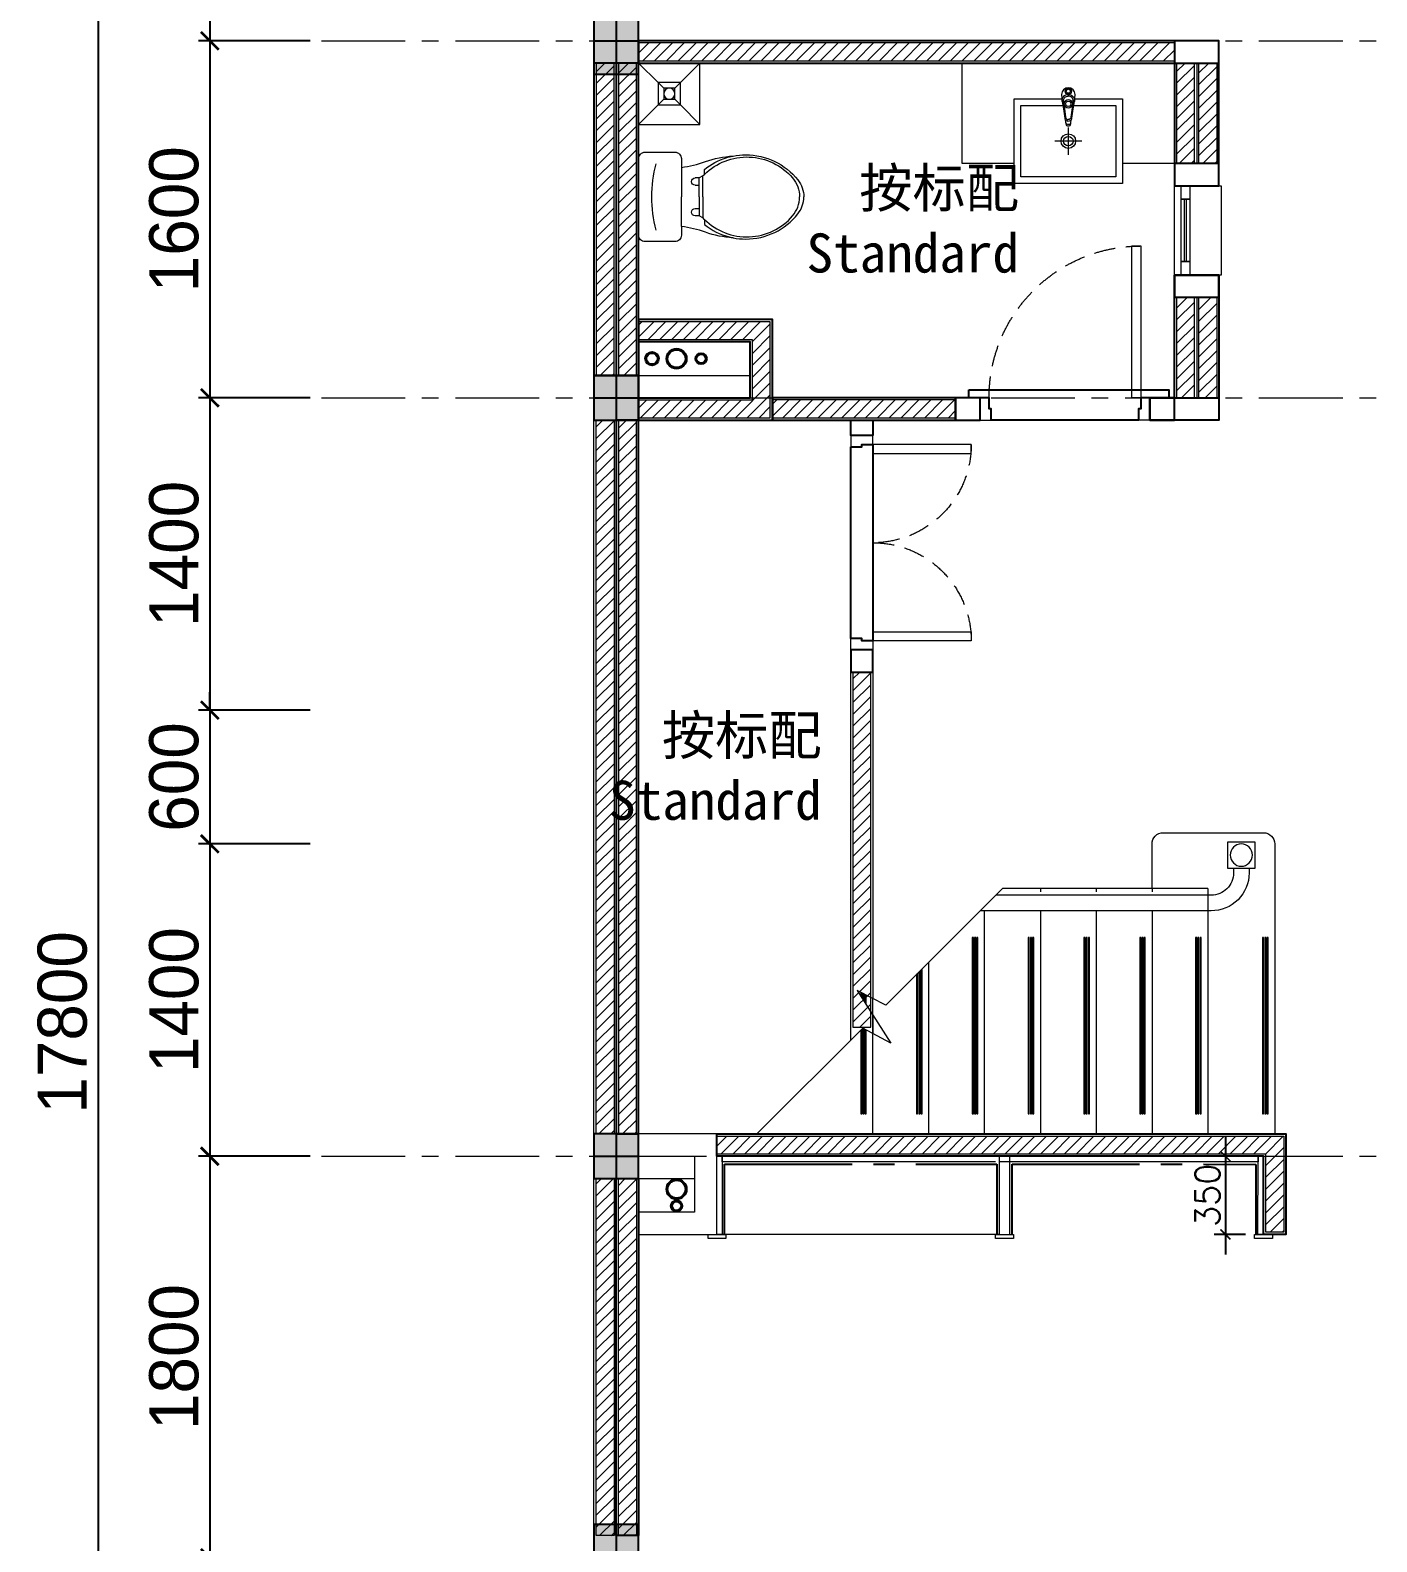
# Model space of a CAD drawing. Header units: inches. Extents: x -315689 to -186947, y -1261464 to -1173043.
# Drawn here: x -261177 to -255145, y -1188916 to -1182141 of the extents above; entities that cross this region are included whole.
import ezdxf

# ---------------------------------------------------------------- set-up
doc = ezdxf.new("R2010")
doc.units = ezdxf.units.IN
doc.header["$LTSCALE"] = 30
doc.header["$MEASUREMENT"] = 0
for name, pattern in [('CENTER-1', [10, 6.25, -1.25, 1.25, -1.25]), ('CENTER2', [28.575, 19.05, -3.175, 3.175, -3.175]), ('HIDDEN', [9.525, 6.35, -3.175])]:
    doc.linetypes.add(name, pattern=pattern)
doc.layers.get('Defpoints').update_dxf_attribs({"color": 140, "lineweight": 0})
for name, color, linetype, lineweight in [('200mm Colum', 1, 'Continuous', 0), ('200mm Wall', 7, 'Continuous', 20), ('A-WALL', 7, 'Continuous', 0), ('A-WALL-4-20', 252, 'Continuous', 0), ('B-WINDOW 2', 142, 'Continuous', 0), ('D-FURNITURES-COUNTER-CABINET', 40, 'Continuous', 0), ('DIM', 5, 'Continuous', 15), ('E- FIXTURES-TOILET', 251, 'Continuous', 0), ('E-FIXTURES-KITCHEN', 251, 'Continuous', 0), ('floor', 1, 'Continuous', 18), ('Grid-Line', 1, 'CENTER-1', 5), ('H-HANDRAIL-RAILING', 33, 'Continuous', 0), ('STAIR', 7, 'Continuous', 0), ('TEXT2', 7, 'Continuous', 25)]:
    doc.layers.add(name, color=color, linetype=linetype, lineweight=lineweight)
for name, color, linetype in [('A-dims', 7, 'Continuous'), ('AR-MDF-SKIRT-PROFILE', 35, 'Continuous'), ('WALL', 3, 'Continuous')]:
    doc.layers.add(name, color=color, linetype=linetype)
doc.styles.add('Annotative', font='arial.ttf')
doc.styles.add('cordia.shx', font='cordia.shx')
doc.styles.add('SPEC_K', font='romans.shx')
doc.dimstyles.new('ISO 100', dxfattribs={"dimscale": 100, "dimtxt": 2.2, "dimasz": 0.8, "dimexe": 0.5, "dimexo": 0.5, "dimgap": 0.5, "dimtad": 1, "dimdec": 0, "dimzin": 0, "dimdsep": 46, "dimtxsty": 'cordia.shx', "dimblk": 'ARCHTICK', "dimcen": 0.09, "dimclrd": 6, "dimclre": 6, "dimclrt": 256, "dimadec": 0, "dimazin": 0, "dimtfac": 1, "dimtdec": 0, "dimtix": 1, "dimtmove": 2, "dimatfit": 3, "dimfxl": 1, "dimtolj": 1, "dimtzin": 0, "dimarcsym": 0})
doc.dimstyles.new('NN50', dxfattribs={"dimscale": 0.5, "dimtxt": 220, "dimasz": 90, "dimexe": 100, "dimexo": 90, "dimgap": 50, "dimtad": 3, "dimtoh": 1, "dimdec": 0, "dimzin": 0, "dimdsep": 46, "dimtxsty": 'SPEC_K', "dimblk": 'ARCHTICK', "dimcen": 90, "dimdle": 180, "dimclrd": 4, "dimclre": 4, "dimadec": 0, "dimazin": 0, "dimtfac": 0.666667, "dimtdec": 0, "dimtix": 1, "dimtmove": 2, "dimatfit": 3, "dimfxl": 180, "dimfxlon": 1, "dimtolj": 1, "dimtzin": 0, "dimarcsym": 0})
pattern_1 = [(45, (-312528.227, -764272.604), (-26.5165043, 26.5165043), [])]

# ---------------------------------------------------------------- blocks, each defined once
blk = doc.blocks.new('_ArchTick')
at = {"color": 0, "linetype": 'ByBlock', "const_width": 0.15}
blk.add_lwpolyline([(-0.5, -0.5), (0.5, 0.5)], dxfattribs=at)
blk = doc.blocks.new('*D59')
at = {"layer": 'A-dims', "color": 6, "lineweight": -2, "transparency": 16777216}
for p, q in [((-259922.8, -1178287.9), (-260422.8, -1178287.9)), ((-260372.8, -1178287.9), (-260372.8, -1182187.9)), ((-259922.8, -1182187.9), (-260422.8, -1182187.9))]:
    blk.add_line(p, q, dxfattribs=at)
at = {"layer": 'Defpoints', "color": 0, "transparency": 16777216}
for p in [(-259872.8, -1178287.9), (-260372.8, -1182187.9), (-259872.8, -1182187.9)]:
    blk.add_point(p, dxfattribs=at)
at = {"layer": 'A-dims', "color": 6, "lineweight": -2, "transparency": 16777216, "xscale": 80, "yscale": 80, "zscale": 80}
for p, rotation in [((-260372.8, -1178287.9), 90), ((-260372.8, -1182187.9), 270)]:
    blk.add_blockref('_ArchTick', p, dxfattribs=dict(at, rotation=rotation))
at = {"layer": 'A-dims', "transparency": 16777216, "insert": (-260532.8, -1180237.9), "char_height": 220, "attachment_point": 5, "rotation": 90, "style": 'cordia.shx'}
blk.add_mtext('\\A1;3900', dxfattribs=at)
blk = doc.blocks.new('*D60')
at = {"layer": 'A-dims', "color": 6, "lineweight": -2, "transparency": 16777216}
for p, q in [((-259922.8, -1182187.9), (-260422.8, -1182187.9)), ((-260372.8, -1182187.9), (-260372.8, -1183787.9)), ((-259922.8, -1183787.9), (-260422.8, -1183787.9))]:
    blk.add_line(p, q, dxfattribs=at)
at = {"layer": 'Defpoints', "color": 0, "transparency": 16777216}
for p in [(-259872.8, -1182187.9), (-260372.8, -1183787.9), (-259872.8, -1183787.9)]:
    blk.add_point(p, dxfattribs=at)
at = {"layer": 'A-dims', "color": 6, "lineweight": -2, "transparency": 16777216, "xscale": 80, "yscale": 80, "zscale": 80}
for p, rotation in [((-260372.8, -1182187.9), 90), ((-260372.8, -1183787.9), 270)]:
    blk.add_blockref('_ArchTick', p, dxfattribs=dict(at, rotation=rotation))
at = {"layer": 'A-dims', "transparency": 16777216, "insert": (-260532.8, -1182987.9), "char_height": 220, "attachment_point": 5, "rotation": 90, "style": 'cordia.shx'}
blk.add_mtext('\\A1;1600', dxfattribs=at)
blk = doc.blocks.new('*D63')
at = {"layer": 'A-dims', "color": 6, "lineweight": -2, "transparency": 16777216}
for p, q in [((-259922.8, -1187187.9), (-260422.8, -1187187.9)), ((-260372.8, -1187187.9), (-260372.8, -1188987.9)), ((-259922.8, -1188987.9), (-260422.8, -1188987.9))]:
    blk.add_line(p, q, dxfattribs=at)
at = {"layer": 'Defpoints', "color": 0, "transparency": 16777216}
for p in [(-259872.8, -1187187.9), (-260372.8, -1188987.9), (-259872.8, -1188987.9)]:
    blk.add_point(p, dxfattribs=at)
at = {"layer": 'A-dims', "color": 6, "lineweight": -2, "transparency": 16777216, "xscale": 80, "yscale": 80, "zscale": 80}
for p, rotation in [((-260372.8, -1187187.9), 90), ((-260372.8, -1188987.9), 270)]:
    blk.add_blockref('_ArchTick', p, dxfattribs=dict(at, rotation=rotation))
at = {"layer": 'A-dims', "transparency": 16777216, "insert": (-260532.8, -1188087.9), "char_height": 220, "attachment_point": 5, "rotation": 90, "style": 'cordia.shx'}
blk.add_mtext('\\A1;1800', dxfattribs=at)
blk = doc.blocks.new('*D64')
at = {"layer": 'A-dims', "color": 6, "lineweight": -2, "transparency": 16777216}
for p, q in [((-259922.8, -1177687.9), (-260922.8, -1177687.9)), ((-260872.8, -1177687.9), (-260872.8, -1195487.9)), ((-259922.8, -1195487.9), (-260922.8, -1195487.9))]:
    blk.add_line(p, q, dxfattribs=at)
at = {"layer": 'Defpoints', "color": 0, "transparency": 16777216}
for p in [(-259872.8, -1177687.9), (-260872.8, -1195487.9), (-259872.8, -1195487.9)]:
    blk.add_point(p, dxfattribs=at)
at = {"layer": 'A-dims', "color": 6, "lineweight": -2, "transparency": 16777216, "xscale": 80, "yscale": 80, "zscale": 80}
for p, rotation in [((-260872.8, -1177687.9), 90), ((-260872.8, -1195487.9), 270)]:
    blk.add_blockref('_ArchTick', p, dxfattribs=dict(at, rotation=rotation))
at = {"layer": 'A-dims', "transparency": 16777216, "insert": (-261032.8, -1186587.9), "char_height": 220, "attachment_point": 5, "rotation": 90, "style": 'cordia.shx'}
blk.add_mtext('\\A1;17800', dxfattribs=at)
blk = doc.blocks.new('*D65')
at = {"layer": 'A-dims', "color": 6, "lineweight": -2, "transparency": 16777216}
for p, q in [((-260372.8, -1185187.9), (-260372.8, -1185107.9)), ((-259922.8, -1185187.9), (-260422.8, -1185187.9)), ((-260372.8, -1185187.9), (-260372.8, -1185787.9)), ((-259922.8, -1185787.9), (-260422.8, -1185787.9)), ((-260372.8, -1185787.9), (-260372.8, -1185867.9))]:
    blk.add_line(p, q, dxfattribs=at)
at = {"layer": 'Defpoints', "color": 0, "transparency": 16777216}
for p in [(-259872.8, -1185187.9), (-260372.8, -1185787.9), (-259872.8, -1185787.9)]:
    blk.add_point(p, dxfattribs=at)
at = {"layer": 'A-dims', "color": 6, "lineweight": -2, "transparency": 16777216, "xscale": 80, "yscale": 80, "zscale": 80}
for p, rotation in [((-260372.8, -1185187.9), 270), ((-260372.8, -1185787.9), 90)]:
    blk.add_blockref('_ArchTick', p, dxfattribs=dict(at, rotation=rotation))
at = {"layer": 'A-dims', "transparency": 16777216, "insert": (-260532.8, -1185487.9), "char_height": 220, "attachment_point": 5, "rotation": 90, "style": 'cordia.shx'}
blk.add_mtext('\\A1;600', dxfattribs=at)
blk = doc.blocks.new('*D66')
at = {"layer": 'A-dims', "color": 6, "lineweight": -2, "transparency": 16777216}
for p, q in [((-259922.8, -1185787.9), (-260422.8, -1185787.9)), ((-260372.8, -1185787.9), (-260372.8, -1187187.9)), ((-259922.8, -1187187.9), (-260422.8, -1187187.9))]:
    blk.add_line(p, q, dxfattribs=at)
at = {"layer": 'Defpoints', "color": 0, "transparency": 16777216}
for p in [(-259872.8, -1185787.9), (-260372.8, -1187187.9), (-259872.8, -1187187.9)]:
    blk.add_point(p, dxfattribs=at)
at = {"layer": 'A-dims', "color": 6, "lineweight": -2, "transparency": 16777216, "xscale": 80, "yscale": 80, "zscale": 80}
for p, rotation in [((-260372.8, -1185787.9), 90), ((-260372.8, -1187187.9), 270)]:
    blk.add_blockref('_ArchTick', p, dxfattribs=dict(at, rotation=rotation))
at = {"layer": 'A-dims', "transparency": 16777216, "insert": (-260532.8, -1186487.9), "char_height": 220, "attachment_point": 5, "rotation": 90, "style": 'cordia.shx'}
blk.add_mtext('\\A1;1400', dxfattribs=at)
blk = doc.blocks.new('*D67')
at = {"layer": 'A-dims', "color": 6, "lineweight": -2, "transparency": 16777216}
for p, q in [((-259922.8, -1183787.9), (-260422.8, -1183787.9)), ((-260372.8, -1183787.9), (-260372.8, -1185187.9)), ((-259922.8, -1185187.9), (-260422.8, -1185187.9))]:
    blk.add_line(p, q, dxfattribs=at)
at = {"layer": 'Defpoints', "color": 0, "transparency": 16777216}
for p in [(-259872.8, -1183787.9), (-260372.8, -1185187.9), (-259872.8, -1185187.9)]:
    blk.add_point(p, dxfattribs=at)
at = {"layer": 'A-dims', "color": 6, "lineweight": -2, "transparency": 16777216, "xscale": 80, "yscale": 80, "zscale": 80}
for p, rotation in [((-260372.8, -1183787.9), 90), ((-260372.8, -1185187.9), 270)]:
    blk.add_blockref('_ArchTick', p, dxfattribs=dict(at, rotation=rotation))
at = {"layer": 'A-dims', "transparency": 16777216, "insert": (-260532.8, -1184487.9), "char_height": 220, "attachment_point": 5, "rotation": 90, "style": 'cordia.shx'}
blk.add_mtext('\\A1;1400', dxfattribs=at)
blk = doc.blocks.new('zhu3')
at = {"lineweight": 25}
blk.add_hatch(color=6, dxfattribs=at).paths.add_polyline_path([(699851.8, -95439.6), (699851.8, -95739.6), (700051.8, -95739.6), (700051.8, -95439.6)])
at = {"color": 6, "lineweight": 25}
for p, q in [((699951.8, -95439.6), (699951.8, -95739.6)), ((699851.8, -95589.6), (700051.8, -95589.6))]:
    blk.add_line(p, q, dxfattribs=at)
blk.add_lwpolyline([(699851.8, -95439.6), (699851.8, -95739.6), (700051.8, -95739.6), (700051.8, -95439.6), (699851.8, -95439.6)], dxfattribs=at)
blk = doc.blocks.new('zhu2')
at = {"lineweight": 25}
blk.add_hatch(color=5, dxfattribs=at).paths.add_polyline_path([(704694, -104492), (704694, -104792), (704894, -104792), (704894, -104492)])
at = {"color": 5, "lineweight": 25}
for p, q in [((704794, -104492), (704794, -104792)), ((704694, -104642), (704894, -104642))]:
    blk.add_line(p, q, dxfattribs=at)
blk.add_lwpolyline([(704694, -104492), (704694, -104792), (704894, -104792), (704894, -104492), (704694, -104492)], dxfattribs=at)
blk = doc.blocks.new('zhu1')
at = {"lineweight": 25}
blk.add_hatch(color=7, dxfattribs=at).paths.add_polyline_path([(703739, -104407), (703739, -104607), (703939, -104607), (703939, -104407)])
at = {"color": 7, "lineweight": 25}
for p, q in [((703839, -104407), (703839, -104607)), ((703739, -104507), (703939, -104507))]:
    blk.add_line(p, q, dxfattribs=at)
blk.add_lwpolyline([(703739, -104407), (703739, -104607), (703939, -104607), (703939, -104407), (703739, -104407)], dxfattribs=at)
blk = doc.blocks.new('jgzhuzjd')
at = {"color": 3, "lineweight": 25}
for name, p in [('zhu2', (-415512.5, 110653)), ('zhu1', (-414557.5, 108918)), ('zhu1', (-414557.5, 105518)), ('zhu3', (-410670.3, 94800.6))]:
    blk.add_blockref(name, p, dxfattribs=at)
blk = doc.blocks.new('sink for narrow stand')
at = {"layer": 'E- FIXTURES-TOILET'}
for p, q in [((78189.9, -418614.5), (78189.9, -418736.4)), ((78250.8, -418675.5), (78128.9, -418675.5))]:
    blk.add_line(p, q, dxfattribs=at)
for points in [[(77947.4, -418485.5), (78161.7, -418485.5)], [(78218, -418485.5), (78432.4, -418485.5), (78432.4, -418865.5), (77947.4, -418865.5), (77947.4, -418485.5)], [(78214.1, -418515.5), (78402.4, -418515.5), (78402.4, -418835.5), (77977.4, -418835.5), (77977.4, -418515.5), (78165.6, -418515.5)]]:
    blk.add_lwpolyline(points, dxfattribs=at)
for points in [[(78201.9, -418590.1), (78203.9, -418578.1, 0.090943), (78205.9, -418571.8), (78211.9, -418530.2), (78216.9, -418497.2), (78220, -418465.8, 0.413838), (78189.9, -418436.3, 0.413838), (78159.7, -418465.8), (78162.9, -418497.2), (78167.9, -418530.2), (78173.9, -418571.8, 0.090943), (78175.8, -418578.1), (78177.9, -418590, 0.482882)], [(78162.9, -418497.2, -0.462811), (78189.9, -418466.2, -0.462811), (78216.9, -418497.2)], [(78167.9, -418495.2, -0.414214), (78189.9, -418474.2, -0.685598)], [(78211.9, -418495.2, 0.414214), (78189.9, -418474.2, 0.685598)], [(78167.9, -418495.2), (78177.9, -418568.8, 0.389882), (78189.9, -418578.8, 1.391857)], [(78211.9, -418495.2), (78201.9, -418568.8, -0.389882), (78189.9, -418578.8, -1.391857)], [(78203.9, -418578.1, -0.245866), (78189.9, -418587.8, -0.245866), (78175.8, -418578.1)], [(78177.8, -418590.1), (78178.9, -418597.6, 0.409667), (78189.9, -418607.6, 0.409667), (78200.9, -418597.6), (78201.9, -418590.1)], [(78177.9, -418590.1, 0.389882), (78189.9, -418600.1, 0.230616), (78199.2, -418596.1, 0.146126), (78201.9, -418590.1)]]:
    blk.add_lwpolyline(points, format="xyb", dxfattribs=at)
for centre, radius in [((78189.9, -418508.2), 19), ((78189.9, -418451.7), 14.3), ((78189.9, -418451.7), 8.9), ((78189.9, -418508.2), 12), ((78189.9, -418675.5), 32.7), ((78189.9, -418675.5), 21.2)]:
    blk.add_circle(centre, radius, dxfattribs=at)
blk = doc.blocks.new('AR-Staircase-GF_Flat-A')
at = {"lineweight": 9}
for points in [[(80, 880), (85, 880), (85, 90), (80, 90)], [(90, 880), (95, 880), (95, 90), (90, 90)], [(100, 880), (105, 880), (105, 90), (100, 90)], [(380, 880), (385, 880), (385, 90), (380, 90)], [(390, 880), (395, 880), (395, 90), (390, 90)], [(400, 880), (405, 880), (405, 90), (400, 90)], [(630, 880), (635, 880), (635, 90), (630, 90)], [(640, 880), (645, 880), (645, 90), (640, 90)], [(650, 880), (655, 880), (655, 90), (650, 90)], [(880, 880), (885, 880), (885, 90), (880, 90)], [(890, 880), (895, 880), (895, 90), (890, 90)], [(900, 880), (905, 880), (905, 90), (900, 90)], [(1130, 880), (1135, 880), (1135, 90), (1130, 90)], [(1140, 880), (1145, 880), (1145, 90), (1140, 90)], [(1150, 880), (1155, 880), (1155, 90), (1150, 90)], [(1380, 880), (1385, 880), (1385, 90), (1380, 90)], [(1390, 880), (1395, 880), (1395, 90), (1390, 90)], [(1400, 880), (1405, 880), (1405, 90), (1400, 90)]]:
    blk.add_lwpolyline(points, close=True, dxfattribs=at)
for points in [[(1635, 735), (1635, 90), (1630, 90), (1630, 740)], [(1645, 725), (1645, 90), (1640, 90), (1640, 730)], [(1655, 715), (1655, 90), (1650, 90), (1650, 720)], [(1880, 579.8), (1880, 622)], [(1885, 624.6), (1885, 587.6)], [(1890, 595.4), (1890, 627.2)], [(1895, 629.8), (1895, 603.2)], [(1900, 611.1), (1900, 632.4)], [(1905, 635), (1905, 618.9)], [(1885, 468.1), (1885, 90), (1880, 90), (1880, 465.4)], [(1895, 473.4), (1895, 90), (1890, 90), (1890, 470.7)], [(1905, 465), (1905, 90), (1900, 90), (1900, 470)]]:
    blk.add_lwpolyline(points, dxfattribs=at)
at = {"layer": 'H-HANDRAIL-RAILING', "ltscale": 50}
for points in [[(165, 1190), (165, 1170, 0.414214), (335, 1000), (1370, 1000)], [(235, 1190), (235, 1170, 0.414214), (335, 1070), (1300, 1070)]]:
    blk.add_lwpolyline(points, format="xyb", dxfattribs=at)
blk.add_circle((200, 1250), 50, dxfattribs=at)
at = {"layer": 'STAIR', "ltscale": 50}
for p, q in [((50, 1300), (50, 0)), ((350, 1100), (350, 0)), ((600, 1100), (600, 1085)), ((850, 1100), (850, 1085)), ((1100, 1100), (1100, 1085)), ((600, 1000), (600, 0)), ((850, 1000), (850, 0)), ((1100, 1000), (1100, 0)), ((1350, 0), (1350, 1000)), ((1600, 0), (1600, 770)), ((1850, 0), (1850, 606.5))]:
    blk.add_line(p, q, dxfattribs=at)
blk.add_lwpolyline([(600, 1100), (600, 1300, 0.414214), (550, 1350), (100, 1350)], format="xyb", dxfattribs=at)
blk.add_lwpolyline([(260, 1310), (140, 1310), (140, 1190), (260, 1190)], close=True, dxfattribs=at)
for points in [[(350, 1100), (1270, 1100)], [(1270, 1100), (1793.1, 576.9), (1920.4, 643), (1769.6, 407), (1896.1, 473.9), (2370, 0)]]:
    blk.add_lwpolyline(points, dxfattribs=at)
blk.add_arc((100, 1300), 50, 90, 180, dxfattribs=at)
blk = doc.blocks.new('AR-Single-Wood-Door-68cm-100-Frame_Flat-A')
at = {"color": 0}
for points in [[(-340, 100), (-300, 100), (-300, 780), (-340, 780)], [(-340, 50), (-340, 100), (-380, 100), (-380, 0), (-330, 0), (-330, 50)], [(340, 50), (340, 100), (380, 100), (380, 0), (330, 0), (330, 50)]]:
    blk.add_lwpolyline(points, close=True, dxfattribs=at)
at = {"color": 0, "linetype": 'HIDDEN', "ltscale": 0.5}
blk.add_arc((-340, 100), 680, 0, 90, dxfattribs=at)
blk = doc.blocks.new('AR-Double-Wood-Door-92cm-100-Frame_Flat-A')
at = {"color": 0}
for points in [[(-50, 440), (-100, 440), (-100, 480), (0, 480), (0, 430), (-50, 430)], [(-100, 440), (-100, 400), (-540, 400), (-540, 440)], [(-100, -440), (-100, -400), (-540, -400), (-540, -440)], [(-50, -440), (-100, -440), (-100, -480), (0, -480), (0, -430), (-50, -430)]]:
    blk.add_lwpolyline(points, close=True, dxfattribs=at)
at = {"color": 251, "true_color": 0x636466}
blk.add_lwpolyline([(0, 430), (-50, 430), (-50, 440), (-100, 440), (-100, -440), (-50, -440), (-50, -430), (0, -430)], close=True, dxfattribs=at)
at = {"color": 0, "linetype": 'HIDDEN', "ltscale": 0.5}
for centre, start, end in [((-100, 440), 180, 270), ((-100, -440), 90, 180)]:
    blk.add_arc(centre, 440, start, end, dxfattribs=at)
blk = doc.blocks.new('AR-Toilet_Flat-A')
at = {"color": 0}
for p, q in [((-307.9, 94), (-291.2, 84.9)), ((-291.2, 52.3), (-291.2, 84.9)), ((-291.2, 84.9), (-273, 84.9)), ((-273, 52.3), (-291.2, 52.3)), ((-291.2, 0), (-291.2, 52.3)), ((-291.2, 0), (-291.2, -52.3)), ((-291.2, -52.3), (-291.2, -84.9)), ((-273, -52.3), (-291.2, -52.3)), ((-307.9, -94), (-291.2, -84.9)), ((-291.2, -84.9), (-273, -84.9))]:
    blk.add_line(p, q, dxfattribs=at)
for points in [[(-499.7, 188.9, 0.230343), (-733.7, 75.9, 0.16845), (-760, 0, 2.883082)], [(-314.7, 101, 0.434217), (-710.1, 84.9, 0.182634), (-741.1, 0, 2.693815)], [(-443.1, 183.3, 0.048023), (-499.7, 188.9, 0.16845)], [(-211.7, -171.7, 0.414214), (-183, -200.5), (-48.8, -200.5, 0.414214), (-20, -171.7), (-20, 0), (-20, 171.7, 0.414214), (-48.8, 200.5), (-183, 200.5, 0.414214), (-211.7, 171.7), (-211.7, 132.4, -0.052345), (-319.1, 158.3, 0.071131), (-443.1, 183.3, 0.160777)], [(-412.5, 175.6, 0.026594), (-443.1, 183.3, 0.16845)], [(-314.7, 123.6, 0.094048), (-412.5, 175.6, 0.16845)], [(-314.7, 101), (-314.7, 123.6, 0.416606)], [(-307.9, 94, 0.008985), (-314.7, 101, 0.182634)], [(-307.9, 0), (-307.9, 94, 0.008985)], [(-211.7, 132.4), (-211.7, 0, 0.414214)], [(-307.9, 0), (-307.9, -94, -0.444938)], [(-211.7, -132.4), (-211.7, 0, -0.414214)], [(-499.7, -188.9, -0.230343), (-733.7, -75.9, -0.16845), (-760, 0, -2.883082)], [(-314.7, -101, -0.434217), (-710.1, -84.9, -0.182634), (-741.1, 0, -2.693815)], [(-443.1, -183.3, 0.071131), (-319.1, -158.3, -0.052345), (-211.7, -132.4), (-211.7, -171.7, 0.414214)], [(-314.7, -123.6, -0.105447), (-425.4, -179.3, -0.16845)], [(-307.9, -94, -0.008985), (-314.7, -101, -0.182634)], [(-314.7, -101), (-314.7, -123.6, -0.416606)], [(-443.1, -183.3, -0.048023), (-499.7, -188.9, -0.16845)], [(-425.4, -179.3, -0.015301), (-443.1, -183.3, -0.16845)]]:
    blk.add_lwpolyline(points, format="xyb", dxfattribs=at)
for centre, radius, start, end in [((-667.7, -0.3), 588.3, 0.02796, 14.67123), ((-273, 68.6), 16.3, 270, 90), ((-273, -68.6), 16.3, 270, 90), ((-667.7, 0.3), 588.3, 345.32877, 359.97204)]:
    blk.add_arc(centre, radius, start, end, dxfattribs=at)
blk = doc.blocks.new('AR-Fixed-Alu-Window-400cm-200-Frame_Flat-A')
at = {"color": 0}
for points in [[(-70, 200), (-70, 140), (-30, 140), (-30, 200)], [(-70, 140), (-70, -140), (-30, -140), (-30, 140)], [(-70, -140), (-70, -200), (-30, -200), (-30, -140)]]:
    blk.add_lwpolyline(points, close=True, dxfattribs=at)
for points in [[(-55, -140), (-55, 140)], [(-45, -140), (-45, 140)]]:
    blk.add_lwpolyline(points, dxfattribs=at)
blk = doc.blocks.new('200mm Column')
blk.add_point((0, 0))
at = {"color": 1, "linetype": 'ByBlock'}
blk.add_wipeout([(100, -100), (-100, -100), (-100, 100), (100, 100)], dxfattribs=at)
blk = doc.blocks.new('GL')
at = {"layer": 'A-WALL-4-20'}
h = blk.add_hatch(dxfattribs=at)
h.set_pattern_fill('ANSI31', color=253, scale=300)
h.set_pattern_definition(pattern_1)
h.paths.add_polyline_path([(-258451.9, -1182197.9), (-258451.9, -1182277.9), (-256051.9, -1182277.9), (-256051.9, -1182197.9)])
h = blk.add_hatch(dxfattribs=at)
h.set_pattern_fill('ANSI31', color=253, scale=300)
h.set_pattern_definition(pattern_1)
h.paths.add_polyline_path([(-255961.9, -1182287.9), (-256041.9, -1182287.9), (-256041.9, -1182737.9), (-255961.9, -1182737.9)])
h = blk.add_hatch(dxfattribs=at)
h.set_pattern_fill('ANSI31', color=253, scale=300)
h.set_pattern_definition(pattern_1)
h.paths.add_polyline_path([(-255941.9, -1182287.9), (-255861.9, -1182287.9), (-255861.9, -1182737.9), (-255941.9, -1182737.9)])
h = blk.add_hatch(dxfattribs=at)
h.set_pattern_fill('ANSI31', color=253, scale=300)
h.set_pattern_definition(pattern_1)
h.paths.add_polyline_path([(-255961.9, -1183337.9), (-256041.9, -1183337.9), (-256041.9, -1183787.9), (-255961.9, -1183787.9)])
h = blk.add_hatch(dxfattribs=at)
h.set_pattern_fill('ANSI31', color=253, scale=300)
h.set_pattern_definition(pattern_1)
h.paths.add_polyline_path([(-255941.9, -1183337.9), (-255861.9, -1183337.9), (-255861.9, -1183787.9), (-255941.9, -1183787.9)])
h = blk.add_hatch(dxfattribs=at)
h.set_pattern_fill('ANSI31', color=253, scale=300)
h.set_pattern_definition(pattern_1)
h.paths.add_polyline_path([(-257861.9, -1183877.9), (-257861.9, -1183447.9), (-258451.9, -1183447.9), (-258451.9, -1183527.9), (-257941.9, -1183527.9), (-257941.9, -1183797.9), (-258451.9, -1183797.9), (-258451.9, -1183877.9)])
h = blk.add_hatch(dxfattribs=at)
h.set_pattern_fill('ANSI31', color=253, scale=300)
h.set_pattern_definition(pattern_1)
h.paths.add_polyline_path([(-257031.9, -1183797.9), (-257851.9, -1183797.9), (-257851.9, -1183877.9), (-257031.9, -1183877.9)])
h = blk.add_hatch(dxfattribs=at)
h.set_pattern_fill('ANSI31', color=253, scale=300)
h.set_pattern_definition(pattern_1)
h.paths.add_polyline_path([(-257411.9, -1185017.9), (-257491.9, -1185017.9), (-257491.9, -1186608.9), (-257411.9, -1186608.9)])
h = blk.add_hatch(dxfattribs=at)
h.set_pattern_fill('ANSI31', color=253, scale=300)
h.set_pattern_definition(pattern_1)
h.paths.add_polyline_path([(-258101.9, -1187097.9), (-255561.9, -1187097.9), (-255561.9, -1187527.9), (-255641.9, -1187527.9), (-255641.9, -1187177.9), (-258101.9, -1187177.9)])
at = {"color": 251, "true_color": 0x636466}
for points in [[(-256971.9, -1183752.9), (-256076.9, -1183752.9), (-256076.9, -1183787.9), (-256201.9, -1183787.9), (-256201.9, -1183837.9), (-256211.9, -1183837.9), (-256211.9, -1183887.9), (-256871.9, -1183887.9), (-256871.9, -1183837.9), (-256881.9, -1183837.9), (-256881.9, -1183787.9), (-256971.9, -1183787.9)], [(-257501.9, -1184007.9), (-257451.9, -1184007.9), (-257451.9, -1183997.9), (-257401.9, -1183997.9), (-257401.9, -1184877.9), (-257451.9, -1184877.9), (-257451.9, -1184867.9), (-257501.9, -1184867.9)]]:
    blk.add_lwpolyline(points, close=True, dxfattribs=at)
at = {"color": 4}
for centre, radius in [((-258391.9, -1183612.9), 30), ((-258391.9, -1183612.9), 25), ((-258281.9, -1183612.9), 45), ((-258281.9, -1183612.9), 40), ((-258171.9, -1183612.9), 25), ((-258171.9, -1183612.9), 20), ((-258281.9, -1187335.4), 45), ((-258281.9, -1187335.4), 40), ((-258281.9, -1187410.4), 25), ((-258281.9, -1187410.4), 20)]:
    blk.add_circle(centre, radius, dxfattribs=at)
at = {"layer": 'A-WALL'}
for points in [[(-258651.9, -1183437.9), (-258651.9, -1182287.9)], [(-258651.9, -1187087.9), (-258651.9, -1183887.9)], [(-258551.9, -1194487.9), (-258651.9, -1194487.9), (-258651.9, -1187287.9)]]:
    blk.add_lwpolyline(points, dxfattribs=at)
for points in [[(-257501.9, -1184917.9), (-257401.9, -1184917.9), (-257401.9, -1186481.5), (-257472.3, -1186444.9), (-257401.9, -1186555.1), (-257401.9, -1186638.3), (-257448, -1186614), (-257501.9, -1186667.9)], [(-258451.9, -1187437.9), (-258451.9, -1187187.9), (-258201.9, -1187187.9), (-258201.9, -1187437.9)]]:
    blk.add_lwpolyline(points, close=True, dxfattribs=at)
at = {"layer": 'A-WALL-4-20'}
blk.add_lwpolyline([(-256051.9, -1182837.9), (-255841.9, -1182837.9), (-255841.9, -1183237.9), (-256051.9, -1183237.9)], close=True, dxfattribs=at)
at = {"layer": 'D-FURNITURES-COUNTER-CABINET', "ltscale": 50}
blk.add_lwpolyline([(-256769.4, -1182737.9), (-257001.9, -1182737.9), (-257001.9, -1182287.9), (-256051.9, -1182287.9), (-256051.9, -1182737.9), (-256284.4, -1182737.9)], dxfattribs=at)
at = {"layer": 'E-FIXTURES-KITCHEN'}
for points in [[(-258451.9, -1183687.9), (-257951.9, -1183687.9)], [(-258451.9, -1187287.9), (-258201.9, -1187287.9)]]:
    blk.add_lwpolyline(points, dxfattribs=at)
at = {"layer": 'floor', "color": 253}
for p, q in [((-255951.9, -1182287.9), (-255951.9, -1182737.9)), ((-255951.9, -1183337.9), (-255951.9, -1183787.9))]:
    blk.add_line(p, q, dxfattribs=at)
for points in [[(-258451.9, -1182197.9), (-258451.9, -1182277.9), (-256051.9, -1182277.9), (-256051.9, -1182197.9)], [(-255961.9, -1182287.9), (-256041.9, -1182287.9), (-256041.9, -1182737.9), (-255961.9, -1182737.9)], [(-255941.9, -1182287.9), (-255861.9, -1182287.9), (-255861.9, -1182737.9), (-255941.9, -1182737.9)], [(-255961.9, -1183337.9), (-256041.9, -1183337.9), (-256041.9, -1183787.9), (-255961.9, -1183787.9)], [(-255941.9, -1183337.9), (-255861.9, -1183337.9), (-255861.9, -1183787.9), (-255941.9, -1183787.9)], [(-258451.9, -1183877.9), (-257861.9, -1183877.9), (-257861.9, -1183447.9), (-258451.9, -1183447.9)], [(-258451.9, -1183797.9), (-257941.9, -1183797.9), (-257941.9, -1183527.9), (-258451.9, -1183527.9)], [(-257031.9, -1183797.9), (-257851.9, -1183797.9), (-257851.9, -1183877.9), (-257031.9, -1183877.9)], [(-257411.9, -1185017.9), (-257491.9, -1185017.9), (-257491.9, -1186608.9), (-257411.9, -1186608.9)], [(-258101.9, -1187097.9), (-255561.9, -1187097.9), (-255561.9, -1187527.9), (-255641.9, -1187527.9), (-255641.9, -1187177.9), (-258101.9, -1187177.9)]]:
    blk.add_lwpolyline(points, close=True, dxfattribs=at)
at = {"layer": 'WALL'}
for points in [[(-255851.9, -1182837.9), (-255851.9, -1182187.9), (-258451.9, -1182187.9), (-258451.9, -1182287.9), (-256051.9, -1182287.9), (-256051.9, -1182837.9)], [(-256051.9, -1182287.9), (-255851.9, -1182287.9), (-255851.9, -1182187.9), (-256051.9, -1182187.9)], [(-256051.9, -1182837.9), (-255851.9, -1182837.9), (-255851.9, -1182737.9), (-256051.9, -1182737.9)], [(-256051.9, -1183337.9), (-255851.9, -1183337.9), (-255851.9, -1183237.9), (-256051.9, -1183237.9)], [(-258451.9, -1183887.9), (-257851.9, -1183887.9), (-257851.9, -1183437.9), (-258451.9, -1183437.9)], [(-258451.9, -1183787.9), (-257951.9, -1183787.9), (-257951.9, -1183537.9), (-258451.9, -1183537.9)], [(-256921.9, -1183787.9), (-257851.9, -1183787.9), (-257851.9, -1183887.9), (-256921.9, -1183887.9)], [(-257031.9, -1183787.9), (-257851.9, -1183787.9), (-257851.9, -1183887.9), (-257031.9, -1183887.9)], [(-256921.9, -1183787.9), (-257031.9, -1183787.9), (-257031.9, -1183887.9), (-256921.9, -1183887.9)], [(-256051.9, -1183787.9), (-256161.9, -1183787.9), (-256161.9, -1183887.9), (-256051.9, -1183887.9)], [(-256051.9, -1183787.9), (-255851.9, -1183787.9), (-255851.9, -1183887.9), (-256051.9, -1183887.9)], [(-257401.9, -1183957.9), (-257501.9, -1183957.9), (-257501.9, -1183887.9), (-257401.9, -1183887.9)], [(-257501.9, -1185017.9), (-257401.9, -1185017.9), (-257401.9, -1184917.9), (-257501.9, -1184917.9)], [(-258101.9, -1187087.9), (-255551.9, -1187087.9), (-255551.9, -1187537.9), (-255651.9, -1187537.9), (-255651.9, -1187187.9), (-258101.9, -1187187.9)], [(-258101.9, -1187087.9), (-255551.9, -1187087.9), (-255551.9, -1187537.9), (-255651.9, -1187537.9), (-255651.9, -1187187.9), (-258101.9, -1187187.9)]]:
    blk.add_lwpolyline(points, close=True, dxfattribs=at)
blk.add_lwpolyline([(-256051.9, -1183237.9), (-255851.9, -1183237.9), (-255851.9, -1183887.9), (-256161.9, -1183887.9), (-256161.9, -1183787.9), (-256051.9, -1183787.9), (-256051.9, -1183237.9)], dxfattribs=at)
at = {"color": 1}
blk.add_blockref('sink for narrow stand', (-334716.8, -763962.4), dxfattribs=at)
at = {"layer": 'A-WALL', "xscale": -1}
for name, p in [('AR-Single-Wood-Door-68cm-100-Frame_Flat-A', (-256541.9, -1183887.9)), ('AR-Double-Wood-Door-92cm-100-Frame_Flat-A', (-257501.9, -1184437.9))]:
    blk.add_blockref(name, p, dxfattribs=at)
at = {"layer": 'B-WINDOW 2', "xscale": -1}
blk.add_blockref('AR-Fixed-Alu-Window-400cm-200-Frame_Flat-A', (-256051.9, -1183037.9), dxfattribs=at)
at = {"layer": 'E- FIXTURES-TOILET', "xscale": -1}
blk.add_blockref('AR-Toilet_Flat-A', (-258471.9, -1182887.9), dxfattribs=at)
at = {"layer": 'STAIR', "xscale": -1}
blk.add_blockref('AR-Staircase-GF_Flat-A', (-255551.9, -1187087.9), dxfattribs=at)
at = {"layer": 'TEXT2', "color": 22, "true_color": 0xe02606, "char_height": 175, "attachment_point": 3, "style": 'Annotative'}
for insert in [(-256747.4, -1182759.9), (-257631.6, -1185213)]:
    blk.add_mtext('{\\fSimSun|b0|i0|c134|p2;按标配\\fSimSun|b0|i0|c0|p2;\\PStandard}', dxfattribs=dict(at, insert=insert))
at = {"layer": '200mm Colum'}
for p in [(-258551.9, -1183787.9), (-258551.9, -1187187.9), (-258551.9, -1188987.9)]:
    blk.add_blockref('200mm Column', p, dxfattribs=at)
at = {"layer": 'A-WALL-4-20'}
h = blk.add_hatch(dxfattribs=at)
h.set_pattern_fill('ANSI31', color=253, scale=300)
h.set_pattern_definition(pattern_1)
h.paths.add_polyline_path([(-258641.9, -1183687.9), (-258561.9, -1183687.9), (-258561.9, -1182287.9), (-258641.9, -1182287.9)])
h = blk.add_hatch(dxfattribs=at)
h.set_pattern_fill('ANSI31', color=253, scale=300)
h.set_pattern_definition(pattern_1)
h.paths.add_polyline_path([(-258541.9, -1183687.9), (-258461.9, -1183687.9), (-258461.9, -1182287.9), (-258541.9, -1182287.9)])
h = blk.add_hatch(dxfattribs=at)
h.set_pattern_fill('ANSI31', color=253, scale=300)
h.set_pattern_definition(pattern_1)
h.paths.add_polyline_path([(-258561.9, -1187087.9), (-258641.9, -1187087.9), (-258641.9, -1183887.9), (-258561.9, -1183887.9)])
h = blk.add_hatch(dxfattribs=at)
h.set_pattern_fill('ANSI31', color=253, scale=300)
h.set_pattern_definition(pattern_1)
h.paths.add_polyline_path([(-258541.9, -1187087.9), (-258461.9, -1187087.9), (-258461.9, -1183887.9), (-258541.9, -1183887.9)])
h = blk.add_hatch(dxfattribs=at)
h.set_pattern_fill('ANSI31', color=253, scale=300)
h.set_pattern_definition(pattern_1)
h.paths.add_polyline_path([(-258641.9, -1187287.9), (-258561.9, -1187287.9), (-258561.9, -1188887.9), (-258641.9, -1188887.9)])
h = blk.add_hatch(dxfattribs=at)
h.set_pattern_fill('ANSI31', color=253, scale=300)
h.set_pattern_definition(pattern_1)
h.paths.add_polyline_path([(-258541.9, -1187287.9), (-258461.9, -1187287.9), (-258461.9, -1188887.9), (-258541.9, -1188887.9)])
at = {"layer": 'A-WALL'}
blk.add_lwpolyline([(-258451.9, -1187187.9), (-258451.9, -1187537.9), (-258101.9, -1187537.9), (-258101.9, -1187087.9), (-258451.9, -1187087.9)], dxfattribs=at)
at = {"layer": 'floor', "color": 253}
for points in [[(-258641.9, -1183687.9), (-258561.9, -1183687.9), (-258561.9, -1182287.9), (-258641.9, -1182287.9)], [(-258541.9, -1183687.9), (-258461.9, -1183687.9), (-258461.9, -1182287.9), (-258541.9, -1182287.9)], [(-258561.9, -1187087.9), (-258641.9, -1187087.9), (-258641.9, -1183887.9), (-258561.9, -1183887.9)], [(-258541.9, -1187087.9), (-258461.9, -1187087.9), (-258461.9, -1183887.9), (-258541.9, -1183887.9)], [(-258641.9, -1187287.9), (-258561.9, -1187287.9), (-258561.9, -1188887.9), (-258641.9, -1188887.9)], [(-258541.9, -1187287.9), (-258461.9, -1187287.9), (-258461.9, -1188887.9), (-258541.9, -1188887.9)]]:
    blk.add_lwpolyline(points, close=True, dxfattribs=at)
at = {"layer": 'WALL'}
for points in [[(-258651.9, -1183687.9), (-258451.9, -1183687.9), (-258451.9, -1182287.9), (-258651.9, -1182287.9)], [(-258551.9, -1183687.9), (-258451.9, -1183687.9), (-258451.9, -1182287.9), (-258551.9, -1182287.9)], [(-258451.9, -1183887.9), (-258551.9, -1183887.9), (-258551.9, -1187087.9), (-258451.9, -1187087.9)], [(-258551.9, -1187287.9), (-258451.9, -1187287.9), (-258451.9, -1188887.9), (-258551.9, -1188887.9)]]:
    blk.add_lwpolyline(points, close=True, dxfattribs=at)
at = {"layer": '200mm Wall'}
blk.add_blockref('jgzhuzjd', (-547833.4, -1188198.9), dxfattribs=at)
blk = doc.blocks.new('AR-Drain-Tiolet-Area_Flat-A')
at = {"color": 0, "ltscale": 800}
for p, q in [((-120, -20), (-95, -45)), ((-45, -45), (-20, -20)), ((-95, -95), (-120, -120)), ((-45, -95), (-20, -120))]:
    blk.add_line(p, q, dxfattribs=at)
for points in [[(-20, -20), (-20, -120), (-120, -120), (-120, -20)], [(-45, -45), (-45, -95), (-95, -95), (-95, -45)]]:
    blk.add_lwpolyline(points, close=True, dxfattribs=at)
blk.add_circle((-70, -70), 25, dxfattribs=at)
blk = doc.blocks.new('*D289')
at = {"layer": 'Defpoints', "color": 0, "transparency": 16777216}
for p in [(-255651.9, -1187187.9), (-255823.3, -1187537.9), (-255652.4, -1187537.9)]:
    blk.add_point(p, dxfattribs=at)
at = {"layer": 'DIM', "color": 4, "lineweight": -2, "transparency": 16777216}
for p, q in [((-255823.3, -1187097.9), (-255823.3, -1187627.9)), ((-255733.3, -1187187.9), (-255873.3, -1187187.9)), ((-255733.3, -1187537.9), (-255873.3, -1187537.9))]:
    blk.add_line(p, q, dxfattribs=at)
at = {"layer": 'DIM', "color": 4, "lineweight": -2, "transparency": 16777216, "xscale": 45, "yscale": 45, "zscale": 45}
for p, rotation in [((-255823.3, -1187187.9), 90), ((-255823.3, -1187537.9), 270)]:
    blk.add_blockref('_ArchTick', p, dxfattribs=dict(at, rotation=rotation))
at = {"layer": 'DIM', "color": 0, "transparency": 16777216, "insert": (-255903.3, -1187362.9), "char_height": 110, "attachment_point": 5, "rotation": 90, "style": 'SPEC_K'}
blk.add_mtext('\\A1;350', dxfattribs=at)

msp = doc.modelspace()

# ---------------------------------------------------------------- linework, layer by layer
at = {"layer": 'Grid-Line', "ltscale": 2}
for p, q in [((-258551.9, -1175518.8), (-258551.9, -1197687.9)), ((-259872.8, -1182187.9), (-248518.4, -1182187.9)), ((-259872.8, -1183787.9), (-248518.4, -1183787.9)), ((-259872.8, -1187187.9), (-248518.4, -1187187.9))]:
    msp.add_line(p, q, dxfattribs=at)

# ---------------------------------------------------------------- dimensions: what is measured, and where the dimension line sits
at = {"layer": 'A-dims'}
for base, p1, p2, picture, middle in [((-260872.8, -1195487.9), (-259872.8, -1177687.9), (-259872.8, -1195487.9), '*D64', (-261032.8, -1186587.9)), ((-260372.8, -1182187.9), (-259872.8, -1178287.9), (-259872.8, -1182187.9), '*D59', (-260532.8, -1180237.9)), ((-260372.8, -1183787.9), (-259872.8, -1182187.9), (-259872.8, -1183787.9), '*D60', (-260532.8, -1182987.9)), ((-260372.8, -1185187.9), (-259872.8, -1183787.9), (-259872.8, -1185187.9), '*D67', (-260532.8, -1184487.9)), ((-260372.8, -1185787.9), (-259872.8, -1185187.9), (-259872.8, -1185787.9), '*D65', (-260532.8, -1185487.9)), ((-260372.8, -1187187.9), (-259872.8, -1185787.9), (-259872.8, -1187187.9), '*D66', (-260532.8, -1186487.9)), ((-260372.8, -1188987.9), (-259872.8, -1187187.9), (-259872.8, -1188987.9), '*D63', (-260532.8, -1188087.9))]:
    dim = msp.add_linear_dim(base=base, p1=p1, p2=p2, angle=90, dimstyle='ISO 100', dxfattribs=at)
    dim.commit()
    dim.dimension.update_dxf_attribs({"geometry": picture, "text_midpoint": middle})

# ---------------------------------------------------------------- next in the draw order: block references
msp.add_blockref('GL', (0, 0))

# ---------------------------------------------------------------- next in the draw order: linework, layer by layer
at = {"layer": 'AR-MDF-SKIRT-PROFILE', "color": 1, "linetype": 'CENTER2'}
for points in [[(-258066.9, -1187537.9), (-258066.9, -1187222.9), (-256846.9, -1187222.9), (-256846.9, -1187537.9)], [(-256778.9, -1187537.9), (-256778.9, -1187222.9), (-255687, -1187224.3), (-255687, -1187537.9)]]:
    msp.add_lwpolyline(points, dxfattribs=at)
at = {"layer": 'D-FURNITURES-COUNTER-CABINET', "color": 32, "ltscale": 50, "true_color": 0xcd6928}
msp.add_line((-256836.9, -1187537.9), (-258076.9, -1187537.9), dxfattribs=at)
at = {"layer": 'D-FURNITURES-COUNTER-CABINET', "ltscale": 50}
msp.add_lwpolyline([(-256769.4, -1182737.9), (-257001.9, -1182737.9), (-257001.9, -1182287.9), (-256051.9, -1182287.9), (-256051.9, -1182737.9), (-256284.4, -1182737.9)], dxfattribs=at)
at = {"layer": 'D-FURNITURES-COUNTER-CABINET', "color": 32, "ltscale": 50, "true_color": 0xcd6928}
for points in [[(-258101.9, -1187537.9), (-258101.9, -1187187.9), (-258076.9, -1187187.9), (-258076.9, -1187537.9), (-258101.9, -1187537.9)], [(-256852.9, -1187212.9), (-258076.9, -1187212.9), (-258076.9, -1187187.9), (-255676.9, -1187187.9), (-255676.9, -1187212.9), (-256834.9, -1187212.9)], [(-255651.9, -1187537.9), (-255677.4, -1187537.9), (-255676.9, -1187187.9), (-255651.9, -1187187.9), (-255652.4, -1187537.9), (-255651.9, -1187537.9)], [(-258140.9, -1187555.9), (-258140.9, -1187537.9), (-258060.9, -1187537.9), (-258060.9, -1187555.9), (-258140.9, -1187555.9)], [(-256852.9, -1187555.9), (-256852.9, -1187537.9), (-256772.9, -1187537.9), (-256772.9, -1187555.9), (-256852.9, -1187555.9)], [(-256796.9, -1187537.9), (-256788.9, -1187537.9)], [(-255692.9, -1187555.9), (-255692.9, -1187537.9), (-255612.9, -1187537.9), (-255612.9, -1187555.9), (-255692.9, -1187555.9)]]:
    msp.add_lwpolyline(points, dxfattribs=at)
msp.add_lwpolyline([(-256836.9, -1187537.9), (-256788.9, -1187537.9), (-256788.9, -1187187.9), (-256836.9, -1187187.9)], close=True, dxfattribs=at)
at = {"layer": 'DIM', "color": 6}
for points in [[(-258451.9, -1182287.9), (-258451.9, -1182562.9), (-258176.9, -1182562.9), (-258176.9, -1182287.9), (-258451.9, -1182287.9), (-258364.4, -1182375.4), (-258364.4, -1182475.4), (-258264.4, -1182475.4), (-258264.4, -1182375.4), (-258364.4, -1182375.4)], [(-258451.9, -1182287.9), (-258451.9, -1182562.9), (-258176.9, -1182562.9), (-258176.9, -1182287.9), (-258451.9, -1182287.9), (-258364.4, -1182375.4), (-258364.4, -1182475.4), (-258264.4, -1182475.4), (-258264.4, -1182375.4), (-258364.4, -1182375.4)], [(-258264.4, -1182375.4), (-258176.9, -1182287.9)], [(-258364.4, -1182475.4), (-258451.9, -1182562.9)], [(-258264.4, -1182475.4), (-258176.9, -1182562.9)], [(-258264.4, -1182475.4), (-258176.9, -1182562.9)]]:
    msp.add_lwpolyline(points, dxfattribs=at)

# ---------------------------------------------------------------- next in the draw order: block references
at = {"color": 1}
msp.add_blockref('sink for narrow stand', (-334716.8, -763962.4), dxfattribs=at)
at = {"layer": 'E- FIXTURES-TOILET', "xscale": -1}
for name, p in [('AR-Drain-Tiolet-Area_Flat-A', (-258384.4, -1182355.4)), ('AR-Drain-Tiolet-Area_Flat-A', (-258384.4, -1182355.4)), ('AR-Toilet_Flat-A', (-258471.9, -1182887.9))]:
    msp.add_blockref(name, p, dxfattribs=at)

# ---------------------------------------------------------------- next in the draw order: dimensions: what is measured, and where the dimension line sits
at = {"layer": 'DIM', "color": 6}
dim = msp.add_linear_dim(base=(-255823.3, -1187537.9), p1=(-255651.9, -1187187.9), p2=(-255652.4, -1187537.9), angle=90, dimstyle='NN50', override={"dimlfac": -1}, dxfattribs=at)
dim.commit()
dim.dimension.update_dxf_attribs({"geometry": '*D289', "text_midpoint": (-255903.3, -1187362.9)})

doc.saveas('drawing.dxf')
